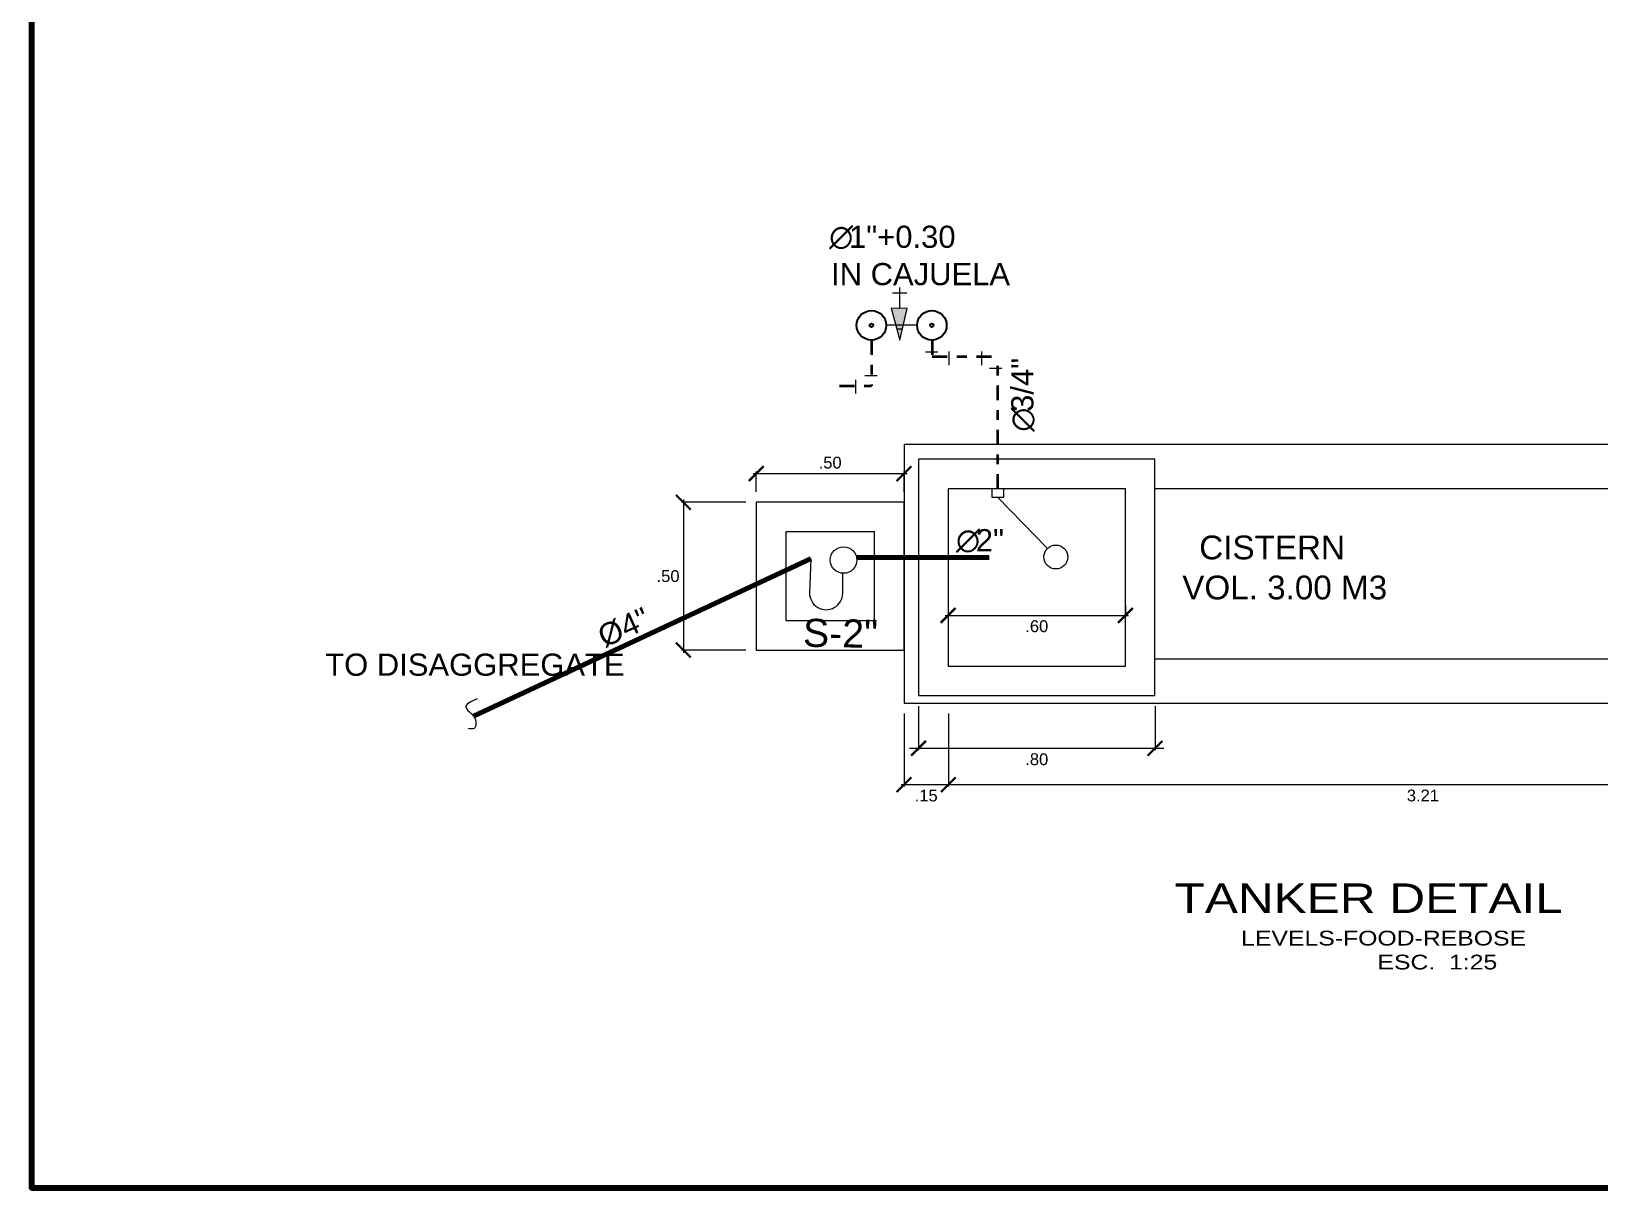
# Model space of a CAD drawing. Header units: millimetres. Extents: x 565 to 912, y 163 to 192.
# Drawn here: x 776.97 to 792.88, y 163.22 to 174.96 of the extents above; entities that cross this region are included whole.
import ezdxf

# ---------------------------------------------------------------- set-up
doc = ezdxf.new("R2010")
doc.units = ezdxf.units.MM
doc.header["$LTSCALE"] = 0.0125
doc.linetypes.add('ACAD_ISO10W100', pattern=[18, 12, -3, 0, -3])
for name, color, linetype, lineweight in [('AGUA', 4, 'ACAD_ISO10W100', 35), ('COTAS', 9, 'Continuous', 9), ('DESAGUE', 172, 'Continuous', 70), ('MARKO', 186, 'Continuous', 80), ('proy', 254, 'Continuous', 0), ('TEXTO', 6, 'Continuous', 15), ('UNO', 121, 'Continuous', 0)]:
    doc.layers.add(name, color=color, linetype=linetype, lineweight=lineweight)
doc.styles.add('ARIAL', font='arial.ttf')
doc.styles.add('NOMBRE-2', font='arial.ttf')
doc.dimstyles.new('ISO-25', dxfattribs={"dimtxt": 0.12, "dimasz": 0.15, "dimexe": 0.02, "dimexo": 0.1055, "dimgap": 0.05, "dimtad": 2, "dimtih": 1, "dimtoh": 1, "dimzin": 4, "dimdsep": 46, "dimtxsty": 'ARIAL', "dimblk": 'ARCHTICK', "dimcen": 2.5, "dimdle": 0.03, "dimclrd": 1, "dimclre": 2, "dimclrt": 256, "dimadec": 0, "dimazin": 0, "dimtfac": 1, "dimtmove": 0, "dimatfit": 0, "dimldrblk": 'ARCHTICK', "dimfxl": 0, "dimlwd": 13, "dimlwe": 9, "dimarcsym": 0})

# ---------------------------------------------------------------- blocks, each defined once
blk = doc.blocks.new('_ARCHTICK')
at = {"color": 0, "linetype": 'ByBlock', "const_width": 0.15}
blk.add_lwpolyline([(-0.5, -0.5), (0.5, 0.5)], dxfattribs=at)
blk = doc.blocks.new('*D228')
at = {"layer": 'COTAS', "color": 2, "lineweight": 9, "transparency": 16777216}
for p, q in [((785.979, 168.109), (785.979, 167.66)), ((788.379, 168.109), (788.379, 167.66))]:
    blk.add_line(p, q, dxfattribs=at)
at = {"layer": 'COTAS', "color": 1, "lineweight": 13, "transparency": 16777216}
blk.add_line((785.949, 167.68), (788.409, 167.68), dxfattribs=at)
at = {"layer": 'Defpoints', "color": 0, "transparency": 16777216}
for p in [(785.979, 168.215), (788.379, 168.215), (788.379, 167.68)]:
    blk.add_point(p, dxfattribs=at)
at = {"layer": 'COTAS', "color": 1, "lineweight": 13, "transparency": 16777216, "xscale": 0.15, "yscale": 0.15, "zscale": 0.15, "rotation": 180}
blk.add_blockref('_ARCHTICK', (785.979, 167.68), dxfattribs=at)
at = {"layer": 'COTAS', "color": 1, "lineweight": 13, "transparency": 16777216, "xscale": 0.15, "yscale": 0.15, "zscale": 0.15}
blk.add_blockref('_ARCHTICK', (788.379, 167.68), dxfattribs=at)
at = {"layer": 'COTAS', "transparency": 16777216, "insert": (787.179, 167.568), "char_height": 0.12, "attachment_point": 5, "style": 'ARIAL'}
blk.add_mtext('.80', dxfattribs=at)
blk = doc.blocks.new('*D229')
at = {"layer": 'COTAS', "color": 2, "lineweight": 9, "transparency": 16777216}
for p, q in [((785.832, 168.034), (785.832, 167.291)), ((786.282, 168.034), (786.282, 167.291))]:
    blk.add_line(p, q, dxfattribs=at)
at = {"layer": 'COTAS', "color": 1, "lineweight": 13, "transparency": 16777216}
blk.add_line((785.802, 167.311), (786.312, 167.311), dxfattribs=at)
at = {"layer": 'Defpoints', "color": 0, "transparency": 16777216}
for p in [(785.832, 168.14), (786.282, 168.14), (786.282, 167.311)]:
    blk.add_point(p, dxfattribs=at)
at = {"layer": 'COTAS', "color": 1, "lineweight": 13, "transparency": 16777216, "xscale": 0.15, "yscale": 0.15, "zscale": 0.15, "rotation": 180}
blk.add_blockref('_ARCHTICK', (785.832, 167.311), dxfattribs=at)
at = {"layer": 'COTAS', "color": 1, "lineweight": 13, "transparency": 16777216, "xscale": 0.15, "yscale": 0.15, "zscale": 0.15}
blk.add_blockref('_ARCHTICK', (786.282, 167.311), dxfattribs=at)
at = {"layer": 'COTAS', "transparency": 16777216, "insert": (786.057, 167.2), "char_height": 0.12, "attachment_point": 5, "style": 'ARIAL'}
blk.add_mtext('.15', dxfattribs=at)
blk = doc.blocks.new('*D230')
at = {"layer": 'COTAS', "color": 2, "lineweight": 9, "transparency": 16777216}
for p, q in [((786.282, 168.034), (786.282, 167.291)), ((795.913, 168.034), (795.913, 167.291))]:
    blk.add_line(p, q, dxfattribs=at)
at = {"layer": 'COTAS', "color": 1, "lineweight": 13, "transparency": 16777216}
blk.add_line((786.252, 167.311), (795.943, 167.311), dxfattribs=at)
at = {"layer": 'Defpoints', "color": 0, "transparency": 16777216}
for p in [(786.282, 168.14), (795.913, 168.14), (795.913, 167.311)]:
    blk.add_point(p, dxfattribs=at)
at = {"layer": 'COTAS', "color": 1, "lineweight": 13, "transparency": 16777216, "xscale": 0.15, "yscale": 0.15, "zscale": 0.15, "rotation": 180}
blk.add_blockref('_ARCHTICK', (786.282, 167.311), dxfattribs=at)
at = {"layer": 'COTAS', "color": 1, "lineweight": 13, "transparency": 16777216, "xscale": 0.15, "yscale": 0.15, "zscale": 0.15}
blk.add_blockref('_ARCHTICK', (795.913, 167.311), dxfattribs=at)
at = {"layer": 'COTAS', "transparency": 16777216, "insert": (791.098, 167.2), "char_height": 0.12, "attachment_point": 5, "style": 'ARIAL'}
blk.add_mtext('3.21', dxfattribs=at)
blk = doc.blocks.new('*D232')
at = {"layer": 'COTAS', "color": 2, "lineweight": 9, "transparency": 16777216}
for p, q in [((786.279, 169.134), (786.279, 169.01)), ((788.079, 169.134), (788.079, 169.01))]:
    blk.add_line(p, q, dxfattribs=at)
at = {"layer": 'COTAS', "color": 1, "lineweight": 13, "transparency": 16777216}
blk.add_line((786.249, 169.03), (788.109, 169.03), dxfattribs=at)
at = {"layer": 'Defpoints', "color": 0, "transparency": 16777216}
for p in [(786.279, 169.239), (788.079, 169.239), (788.079, 169.03)]:
    blk.add_point(p, dxfattribs=at)
at = {"layer": 'COTAS', "color": 1, "lineweight": 13, "transparency": 16777216, "xscale": 0.15, "yscale": 0.15, "zscale": 0.15, "rotation": 180}
blk.add_blockref('_ARCHTICK', (786.279, 169.03), dxfattribs=at)
at = {"layer": 'COTAS', "color": 1, "lineweight": 13, "transparency": 16777216, "xscale": 0.15, "yscale": 0.15, "zscale": 0.15}
blk.add_blockref('_ARCHTICK', (788.079, 169.03), dxfattribs=at)
at = {"layer": 'COTAS', "transparency": 16777216, "insert": (787.179, 168.919), "char_height": 0.12, "attachment_point": 5, "style": 'ARIAL'}
blk.add_mtext('.60', dxfattribs=at)
blk = doc.blocks.new('*D233')
at = {"layer": 'COTAS', "color": 1, "lineweight": 13, "transparency": 16777216}
blk.add_line((784.302, 170.469), (785.862, 170.469), dxfattribs=at)
at = {"layer": 'COTAS', "color": 2, "lineweight": 9, "transparency": 16777216}
for p, q in [((784.332, 170.283), (784.332, 170.489)), ((785.832, 170.283), (785.832, 170.489))]:
    blk.add_line(p, q, dxfattribs=at)
at = {"layer": 'Defpoints', "color": 0, "transparency": 16777216}
for p in [(785.832, 170.469), (784.332, 170.178), (785.832, 170.178)]:
    blk.add_point(p, dxfattribs=at)
at = {"layer": 'COTAS', "color": 1, "lineweight": 13, "transparency": 16777216, "xscale": 0.15, "yscale": 0.15, "zscale": 0.15, "rotation": 180}
blk.add_blockref('_ARCHTICK', (784.332, 170.469), dxfattribs=at)
at = {"layer": 'COTAS', "color": 1, "lineweight": 13, "transparency": 16777216, "xscale": 0.15, "yscale": 0.15, "zscale": 0.15}
blk.add_blockref('_ARCHTICK', (785.832, 170.469), dxfattribs=at)
at = {"layer": 'COTAS', "transparency": 16777216, "insert": (785.082, 170.58), "char_height": 0.12, "attachment_point": 5, "style": 'ARIAL'}
blk.add_mtext('.50', dxfattribs=at)
blk = doc.blocks.new('*D234')
at = {"layer": 'COTAS', "color": 1, "lineweight": 13, "transparency": 16777216}
blk.add_line((783.592, 170.208), (783.592, 168.648), dxfattribs=at)
at = {"layer": 'COTAS', "color": 2, "lineweight": 9, "transparency": 16777216}
for p, q in [((784.227, 170.178), (783.572, 170.178)), ((784.227, 168.678), (783.572, 168.678))]:
    blk.add_line(p, q, dxfattribs=at)
at = {"layer": 'Defpoints', "color": 0, "transparency": 16777216}
for p in [(784.332, 170.178), (783.592, 168.678), (784.332, 168.678)]:
    blk.add_point(p, dxfattribs=at)
at = {"layer": 'COTAS', "color": 1, "lineweight": 13, "transparency": 16777216, "xscale": 0.15, "yscale": 0.15, "zscale": 0.15}
for p, rotation in [((783.592, 170.178), 90), ((783.592, 168.678), 270)]:
    blk.add_blockref('_ARCHTICK', p, dxfattribs=dict(at, rotation=rotation))
at = {"layer": 'COTAS', "transparency": 16777216, "insert": (783.437, 169.428), "char_height": 0.12, "attachment_point": 5, "style": 'ARIAL'}
blk.add_mtext('.50', dxfattribs=at)

msp = doc.modelspace()

# ---------------------------------------------------------------- hatches: boundary and pattern name
at = {"layer": 'proy'}
msp.add_hatch(color=256, dxfattribs=at).paths.add_polyline_path([(785.86409, 172.14675), (785.70154, 172.14897), (785.78904, 171.82589)])

# ---------------------------------------------------------------- linework, layer by layer
for centre in [(785.5009, 171.97497), (786.11423, 171.97497)]:
    msp.add_circle(centre, 0.15)
at = {"color": 3}
for centre in [(785.50061, 171.97515), (786.11394, 171.97515)]:
    msp.add_circle(centre, 0.01842, dxfattribs=at)
at = {"layer": 'AGUA'}
for p, q in [((785.5009, 171.82497), (785.5009, 171.36146)), ((786.11804, 171.82501), (786.11804, 171.65951)), ((786.11804, 171.65951), (786.78412, 171.65951)), ((786.78412, 170.31465), (786.78412, 171.65951)), ((785.17855, 171.36146), (785.5009, 171.36146))]:
    msp.add_line(p, q, dxfattribs=at)
at = {"layer": 'COTAS', "color": 1, "lineweight": 13}
msp.add_line((785.88876, 167.67965), (788.46876, 167.67965), dxfattribs=at)
at = {"layer": 'DESAGUE'}
for p, q in [((784.8869, 169.60478), (781.46553, 168.00541)), ((785.3499, 169.62136), (786.69509, 169.61594))]:
    msp.add_line(p, q, dxfattribs=at)
at = {"layer": 'MARKO'}
msp.add_lwpolyline([(776.97475, 191.71852), (776.97475, 163.21852), (840.56801, 163.21852), (840.56801, 191.71852)], close=True, dxfattribs=at)
at = {"layer": 'proy', "ltscale": 0.35}
msp.add_line((785.71616, 172.30421), (785.86193, 172.30421), dxfattribs=at)
at = {"layer": 'proy'}
for p, q in [((785.78904, 172.14839), (785.78904, 172.35732)), ((785.70137, 172.14958), (785.78904, 171.82589)), ((785.8644, 172.14675), (785.70154, 172.14897)), ((785.78904, 171.82589), (785.86423, 172.14737)), ((785.6508, 171.98043), (785.96433, 171.98043)), ((785.75825, 171.93959), (785.81564, 171.93961)), ((786.04977, 171.7051), (786.17648, 171.7051)), ((786.28546, 171.70795), (786.28546, 171.56918)), ((786.61849, 171.70795), (786.61849, 171.56918)), ((786.69928, 171.54026), (786.82599, 171.54026)), ((785.3398, 171.42056), (785.3398, 171.28178)), ((785.43263, 171.4651), (785.55934, 171.4651)), ((796.3624, 170.76465), (785.83249, 170.76465)), ((785.83249, 170.76465), (785.83249, 168.13965)), ((788.37876, 170.61465), (785.97876, 170.61465)), ((785.97876, 170.61465), (785.97876, 168.21465)), ((788.37876, 168.21465), (788.37876, 170.61465)), ((788.07876, 170.31465), (786.27876, 170.31465)), ((786.27876, 170.31465), (786.27876, 168.51465)), ((787.93249, 170.31465), (786.28249, 170.31465)), ((788.07876, 168.51465), (788.07876, 170.31465)), ((795.9124, 170.31465), (788.37876, 170.31465)), ((784.33249, 170.17784), (784.33249, 168.67784)), ((785.83249, 170.17784), (784.33249, 170.17784)), ((785.83249, 168.67784), (785.83249, 170.17784)), ((784.63249, 169.87784), (784.63249, 168.97784)), ((785.53249, 169.87784), (784.63249, 169.87784)), ((785.53249, 168.97784), (785.53249, 169.87784)), ((784.8869, 169.60478), (784.8728, 169.25777)), ((785.21028, 169.25436), (785.21233, 169.45685)), ((784.63249, 168.97784), (785.53249, 168.97784)), ((784.33249, 168.67784), (785.83249, 168.67784)), ((786.27876, 168.51465), (788.07876, 168.51465)), ((788.37876, 168.58965), (795.9124, 168.58965)), ((785.83249, 168.13965), (796.3624, 168.13965)), ((785.97876, 168.21465), (788.37876, 168.21465))]:
    msp.add_line(p, q, dxfattribs=at)
msp.add_circle((785.2182, 169.59172), 0.135, dxfattribs=at)
msp.add_arc((785.04154, 169.25606), 0.16875, 179.421518, 359.42157, dxfattribs=at)
msp.add_spline([(781.49992, 168.18125), (781.38604, 168.09393), (781.43688, 168.03504), (781.46738, 168.00255), (781.46738, 167.88071), (781.40841, 167.88071)], degree=3, dxfattribs=at)
at = {"layer": 'UNO'}
for p, q in [((786.72716, 170.22612), (786.72716, 170.32)), ((786.84107, 170.22612), (786.72716, 170.22612)), ((786.78412, 170.22612), (787.28769, 169.70936)), ((786.84107, 170.31576), (786.84107, 170.22612))]:
    msp.add_line(p, q, dxfattribs=at)
msp.add_circle((787.37235, 169.62248), 0.12131, dxfattribs=at)

# ---------------------------------------------------------------- texts
at = {"layer": 'COTAS'}
for s, height, style, p in [('∅', 0.225, 'NOMBRE-2', (785.0726, 172.76155)), ('1"+0.30', 0.225, 'NOMBRE-2', (785.2732, 172.76155)), ('IN CAJUELA', 0.225, 'NOMBRE-2', (785.09148, 172.38256)), ('∅', 0.225, 'NOMBRE-2', (786.35991, 169.68056)), ('2"', 0.225, 'NOMBRE-2', (786.56051, 169.68056)), ('CISTERN ', 0.241313, 'ARIAL', (788.82785, 169.59876)), ('VOL. 3.00 M3', 0.2413125, 'ARIAL', (788.65543, 169.1923)), ('TO DISAGGREGATE', 0.225, 'NOMBRE-2', (779.95744, 168.4165))]:
    msp.add_text(s, height=height, dxfattribs=dict(at, style=style)).set_placement(p)
at = {"layer": 'COTAS', "style": 'NOMBRE-2'}
for s, rotation, p in [('3/4"', 90, (787.145, 171.09589)), ('∅', 90, (787.145, 170.89529)), ('%%c4"', 24.242969, (782.79013, 168.69857))]:
    msp.add_text(s, height=0.225, rotation=rotation, dxfattribs=at).set_placement(p)
at = {"layer": 'proy', "style": 'ARIAL'}
msp.add_text('S-2"', height=0.285, rotation=359.057328, dxfattribs=at).set_placement((784.8045, 168.71154))
at = {"layer": 'TEXTO', "color": 6, "style": 'ARIAL', "width": 1.2}
for s, height, p in [('TANKER DETAIL', 0.3, (788.57788, 166.00792)), ('LEVELS-FOOD-REBOSE', 0.15, (789.25311, 165.67742)), ('ESC.  1:25', 0.15, (790.63662, 165.43421))]:
    msp.add_text(s, height=height, dxfattribs=at).set_placement(p)

# ---------------------------------------------------------------- dimensions: what is measured, and where the dimension line sits
at = {"layer": 'COTAS'}
for base, p1, p2, text, picture, middle in [((785.83249, 170.46922), (784.33249, 170.17784), (785.83249, 170.17784), '.50', '*D233', (785.08249, 170.58049)), ((788.07876, 169.03027), (786.27876, 169.23935), (788.07876, 169.23935), '.60', '*D232', (787.17876, 168.919)), ((786.28249, 167.3109), (785.83249, 168.13965), (786.28249, 168.13965), '.15', '*D229', (786.05749, 167.19963)), ((788.37876, 167.67965), (785.97876, 168.21465), (788.37876, 168.21465), '.80', '*D228', (787.17876, 167.56838))]:
    dim = msp.add_linear_dim(base=base, p1=p1, p2=p2, text=text, dimstyle='ISO-25', dxfattribs=at)
    dim.commit()
    dim.dimension.update_dxf_attribs({"geometry": picture, "text_midpoint": middle})
dim = msp.add_linear_dim(base=(783.59157, 168.67784), p1=(784.33249, 170.17784), p2=(784.33249, 168.67784), angle=90, text='.50', dimstyle='ISO-25', dxfattribs=at)
dim.commit()
dim.dimension.update_dxf_attribs({"geometry": '*D234', "text_midpoint": (783.43667, 169.42784)})
dim = msp.add_linear_dim(base=(795.91299, 167.3109), p1=(786.28249, 168.13965), p2=(795.91299, 168.13965), text='3.21', dimstyle='ISO-25', override={"dimtmove": 1}, dxfattribs=at)
dim.commit()
dim.dimension.update_dxf_attribs({"geometry": '*D230', "text_midpoint": (791.09774, 167.19959)})

doc.saveas('drawing.dxf')
